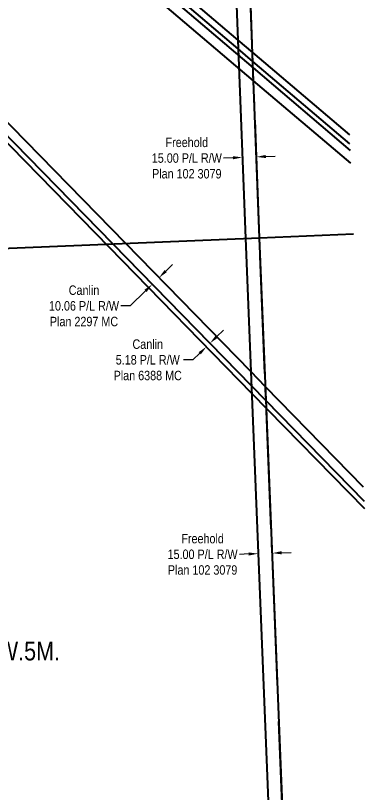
# Model space of a CAD drawing. Extents: x 675519 to 688669, y 5804595 to 5836613.
# Drawn here: x 681462 to 681833, y 5813910 to 5814736 of the extents above; entities that cross this region are included whole.
import ezdxf
from ezdxf.enums import TextEntityAlignment as Align

# ---------------------------------------------------------------- set-up
doc = ezdxf.new("R2010")
doc.units = 0
doc.header["$LTSCALE"] = 5
doc.header["$PDMODE"] = 3
doc.header["$PDSIZE"] = 10
doc.linetypes.add('foc-QUARTERLINE', pattern=[33, 25, -3, 2, -3])
doc.layers.get('Defpoints').update_dxf_attribs({"color": 9})
for name, color, linetype in [('C-SYMBOL', 7, 'Continuous'), ('F-RW', 190, 'Continuous'), ('L-QSEC', 8, 'foc-QUARTERLINE'), ('L-SEC', 7, 'Continuous')]:
    doc.layers.add(name, color=color, linetype=linetype)
doc.layers.add('F-RW-T', color=190, linetype='Continuous', lineweight=9)
doc.styles.add('175L', font='ARIALN.TTF', dxfattribs={"height": 20})
doc.styles.add('80CG', font='ARIALN.TTF', dxfattribs={"height": 10})
doc.dimstyles.new('Compass 5 000', dxfattribs={"dimscale": 5, "dimtxt": 9, "dimasz": 2, "dimexe": 0.2, "dimexo": 0.0625, "dimgap": 0.5, "dimtad": 0, "dimtih": 1, "dimtoh": 1, "dimzin": 0, "dimdsep": 46, "dimtxsty": '80CG', "dimcen": 0.1, "dimse1": 1, "dimse2": 1, "dimclrd": 256, "dimclrt": 256, "dimaunit": 1, "dimadec": 4, "dimazin": 0, "dimtfac": 0.06, "dimtofl": 0, "dimtmove": 0, "dimatfit": 1, "dimfxl": 0.2, "dimtolj": 1, "dimtzin": 0, "dimlwd": -1, "dimarcsym": 0})

# ---------------------------------------------------------------- blocks, each defined once
blk = doc.blocks.new('*D629')
at = {"layer": 'Defpoints', "color": 0, "transparency": 16777216}
for p in [(681703.36, 5814585.04), (681703.58, 5814579.29), (681718.56, 5814579.85)]:
    blk.add_point(p, dxfattribs=at)
at = {"layer": 'F-RW-T', "transparency": 16777216}
for p, q in [((681693.37, 5814584.66), (681683.37, 5814584.29)), ((681728.33, 5814585.98), (681738.33, 5814586.36))]:
    blk.add_line(p, q, dxfattribs=at)
for points in [[(681693.3, 5814586.33), (681693.43, 5814583), (681703.36, 5814585.04)], [(681728.27, 5814587.65), (681728.4, 5814584.31), (681718.34, 5814585.6)]]:
    blk.add_solid(points, dxfattribs=at)
at = {"layer": 'F-RW-T', "transparency": 16777216, "insert": (681644.29, 5814584.29), "char_height": 10, "attachment_point": 5, "style": '80CG'}
blk.add_mtext('\\A1;Freehold\\P15.00 P/L R/W\\PPlan 102 3079', dxfattribs=at)
blk = doc.blocks.new('*D630')
at = {"layer": 'Defpoints', "color": 0, "transparency": 16777216}
for p in [(681607.32, 5814464.78), (681600.12, 5814457.75), (681614.73, 5814457.19)]:
    blk.add_point(p, dxfattribs=at)
at = {"layer": 'F-RW-T', "transparency": 16777216}
for p, q in [((681621.89, 5814464.18), (681629.04, 5814471.17)), ((681600.39, 5814443.17), (681584.02, 5814427.18)), ((681584.02, 5814427.18), (681574.02, 5814427.18))]:
    blk.add_line(p, q, dxfattribs=at)
for points in [[(681620.72, 5814465.38), (681623.05, 5814462.99), (681614.73, 5814457.19)], [(681599.22, 5814444.37), (681601.55, 5814441.98), (681607.54, 5814450.16)]]:
    blk.add_solid(points, dxfattribs=at)
at = {"layer": 'F-RW-T', "transparency": 16777216, "insert": (681534.94, 5814427.18), "char_height": 10, "attachment_point": 5, "style": '80CG'}
blk.add_mtext('\\A1;Canlin\\P10.06 P/L R/W\\PPlan 2297 MC', dxfattribs=at)
blk = doc.blocks.new('*D631')
at = {"layer": 'Defpoints', "color": 0, "transparency": 16777216}
for p in [(681654, 5814395.22), (681657.71, 5814398.84), (681668.88, 5814387.41)]:
    blk.add_point(p, dxfattribs=at)
at = {"layer": 'F-RW-T', "transparency": 16777216}
for p, q in [((681676.03, 5814394.4), (681683.18, 5814401.39)), ((681658.02, 5814376.8), (681650.87, 5814369.81)), ((681650.87, 5814369.81), (681640.87, 5814369.81))]:
    blk.add_line(p, q, dxfattribs=at)
for points in [[(681674.86, 5814395.59), (681677.19, 5814393.21), (681668.88, 5814387.41)], [(681656.86, 5814377.99), (681659.19, 5814375.61), (681665.17, 5814383.79)]]:
    blk.add_solid(points, dxfattribs=at)
at = {"layer": 'F-RW-T', "transparency": 16777216, "insert": (681602.75, 5814369.81), "char_height": 10, "attachment_point": 5, "style": '80CG'}
blk.add_mtext('\\A1;Canlin\\P5.18 P/L R/W\\PPlan 6388 MC', dxfattribs=at)
blk = doc.blocks.new('*D632')
at = {"layer": 'Defpoints', "color": 0, "transparency": 16777216}
for p in [(681720.17, 5814163.84), (681720.38, 5814158.09), (681735.36, 5814158.65)]:
    blk.add_point(p, dxfattribs=at)
at = {"layer": 'F-RW-T', "transparency": 16777216}
for p, q in [((681710.17, 5814163.47), (681700.18, 5814163.09)), ((681745.14, 5814164.79), (681755.13, 5814165.16))]:
    blk.add_line(p, q, dxfattribs=at)
for points in [[(681710.11, 5814165.13), (681710.24, 5814161.8), (681720.17, 5814163.84)], [(681745.08, 5814166.45), (681745.2, 5814163.12), (681735.15, 5814164.41)]]:
    blk.add_solid(points, dxfattribs=at)
at = {"layer": 'F-RW-T', "transparency": 16777216, "insert": (681661.09, 5814163.09), "char_height": 10, "attachment_point": 5, "style": '80CG'}
blk.add_mtext('\\A1;Freehold\\P15.00 P/L R/W\\PPlan 102 3079', dxfattribs=at)

msp = doc.modelspace()

# ---------------------------------------------------------------- linework, layer by layer
at = {"layer": 'F-RW', "flags": 128}
for points in [[(681817.872, 5814599.462), (681714.514, 5814687.122), (681699.019, 5814700.275), (681023.026, 5815274.106), (680933.388, 5815350.021), (680877.18, 5815397.975), (680876.711, 5815407.402), (680889.207, 5815396.773), (680923.99, 5815367.192), (680942.685, 5815351.293), (681033.303, 5815274.557), (681409.313, 5814955.202), (681698.664, 5814709.745), (681714.156, 5814696.602), (681817.515, 5814608.941)], [(681818.651, 5814578.801), (681715.292, 5814666.479), (681000.65, 5815273.122), (680877.893, 5815377.234), (680877.359, 5815390.878), (680926.506, 5815349.08), (681714.778, 5814680.105), (681818.138, 5814592.426)], [(681832.349, 5814234.505), (681727.972, 5814341.31), (681712.329, 5814357.318), (681579.015, 5814493.749), (680990.126, 5815096.217), (680884.811, 5815202.05), (680885.386, 5815187.214)], [(681832.955, 5814219.493), (681728.578, 5814326.298), (681712.936, 5814342.306), (681565.501, 5814493.188), (680982.968, 5815089.15), (680885.386, 5815187.214), (680885.683, 5815179.573)], [(680885.386, 5815187.214), (680982.968, 5815089.15), (681565.501, 5814493.188), (681712.936, 5814342.306), (681832.955, 5814219.494)], [(680885.683, 5815179.573), (680979.281, 5815085.51), (681561.796, 5814489.568), (681713.248, 5814334.574), (681833.267, 5814211.764)], [(681646.32, 5813741.218), (681712.23, 5813709.113), (681753.474, 5813710.772), (681728.89, 5814318.566), (681721.579, 5814499.669), (681715.292, 5814666.479), (681708.737, 5814840.312)], [(681708.737, 5814840.312), (681693.748, 5814839.711), (681698.664, 5814709.745), (681706.6, 5814499.056), (681712.329, 5814357.318), (681737.939, 5813725.174), (681715.398, 5813724.255), (681652.874, 5813754.704), (681646.32, 5813741.218)]]:
    msp.add_lwpolyline(points, dxfattribs=at)
at = {"layer": 'L-QSEC', "flags": 128}
for points in [[(681721.578, 5814499.67), (681691.283, 5815303.531)], [(681754.034, 5813695.755), (681721.579, 5814499.669)]]:
    msp.add_lwpolyline(points, dxfattribs=at)
at = {"layer": 'L-SEC', "flags": 128}
for points in [[(681721.578, 5814499.67), (681821.477, 5814503.82)], [(680913.46, 5814466.108), (681721.579, 5814499.669)]]:
    msp.add_lwpolyline(points, dxfattribs=at)

# ---------------------------------------------------------------- texts
at = {"layer": 'C-SYMBOL', "color": 3, "style": '175L'}
msp.add_text('N.W.1/4 Sec. 14-40-3-W.5M.', height=19.99686, dxfattribs=at).set_placement((681362.404, 5814044.338), align=Align.BOTTOM_CENTER)

# ---------------------------------------------------------------- dimensions: what is measured, and where the dimension line sits
at = {"layer": 'F-RW-T', "color": 3}
for p1, p2, picture, middle in [((681718.557, 5814579.85), (681703.576, 5814579.285), '*D629', (681644.287, 5814584.285)), ((681735.363, 5814158.655), (681720.382, 5814158.09), '*D632', (681661.094, 5814163.09))]:
    dim = msp.add_aligned_dim(p1=p1, p2=p2, distance=-5.758, text='Freehold\\P15.00 P/L R/W\\PPlan 102 3079', dimstyle='Compass 5 000', dxfattribs=at)
    dim.commit()
    dim.dimension.update_dxf_attribs({"geometry": picture, "text_midpoint": middle})
for base, p1, p2, angle, text, picture, middle in [((681614.734, 5814457.194), (681600.122, 5814457.753), (681607.315, 5814464.784), 44.347034, 'Canlin\\P10.06 P/L R/W\\PPlan 2297 MC', '*D630', (681534.938, 5814427.176)), ((681668.878, 5814387.412), (681654.004, 5814395.218), (681657.709, 5814398.839), 44.34714, 'Canlin\\P5.18 P/L R/W\\PPlan 6388 MC', '*D631', (681602.75, 5814369.81))]:
    dim = msp.add_linear_dim(base=base, p1=p1, p2=p2, angle=angle, text=text, dimstyle='Compass 5 000', dxfattribs=at)
    dim.commit()
    dim.dimension.update_dxf_attribs({"geometry": picture, "text_midpoint": middle, "dimtype": 161})

doc.saveas('drawing.dxf')
